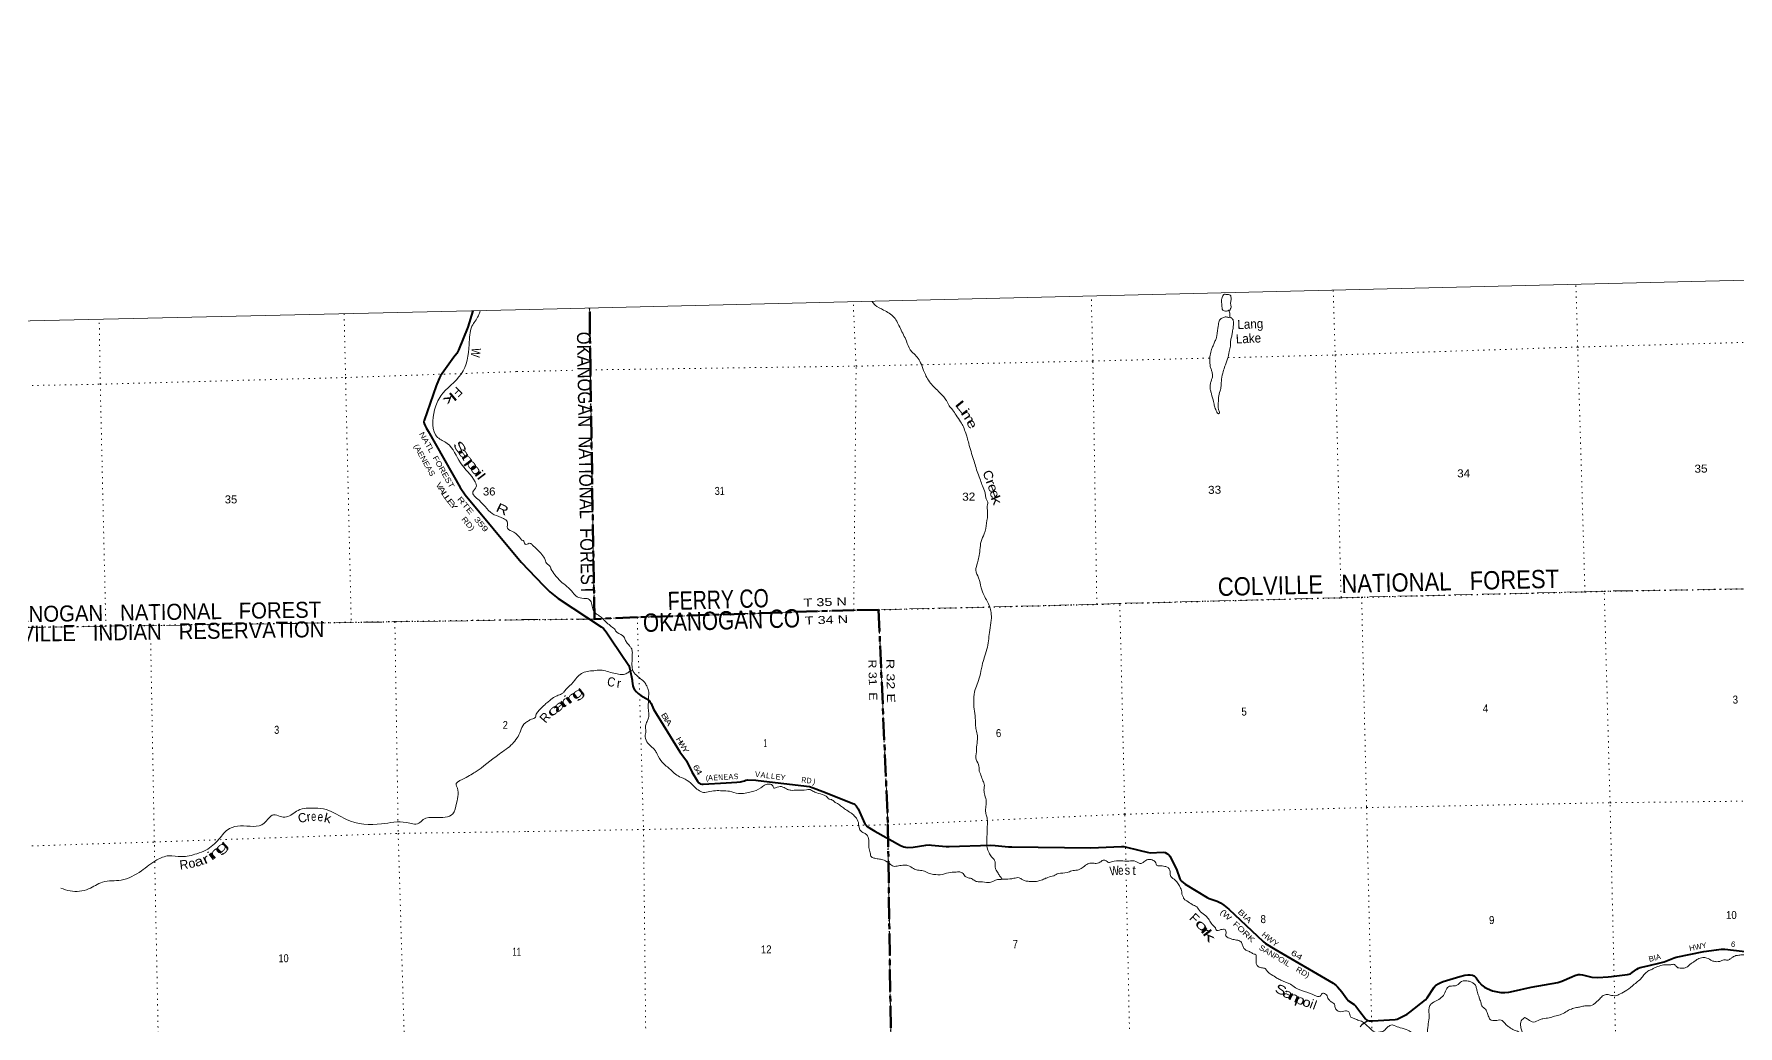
# Model space of a CAD drawing. Header units: feet. Extents: x 489137 to 739700, y 189004 to 379547.
# Drawn here: x 509176 to 546440, y 357853 to 379547 of the extents above; entities that cross this region are included whole.
import ezdxf
from ezdxf.enums import TextEntityAlignment as Align

# ---------------------------------------------------------------- set-up
doc = ezdxf.new("R2010")
doc.units = ezdxf.units.FT
doc.header["$LTSCALE"] = 80
for name, pattern in [('DOT_DASHED', [7.7, 5, -1.2, 0.3, -1.2]), ('DOTTED', [1.5, 0.3, -1.2]), ('LONG_DASH_SHORT_DASH', [9.9, 6, -1.2, 1.5, -1.2])]:
    doc.linetypes.add(name, pattern=pattern)
for name, color, linetype, lineweight in [('11', 7, 'LONG_DASH_SHORT_DASH', 60), ('26', 7, 'Continuous', 40), ('29', 7, 'Continuous', 25), ('39', 7, 'Continuous', 13), ('4', 7, 'Continuous', 13), ('44', 7, 'DOT_DASHED', 13), ('6', 7, 'DOTTED', 25), ('7', 7, 'DOTTED', 13)]:
    doc.layers.add(name, color=color, linetype=linetype, lineweight=lineweight)
for name, color, linetype in [('12', 7, 'Continuous'), ('27', 7, 'Continuous'), ('41', 7, 'Continuous')]:
    doc.layers.add(name, color=color, linetype=linetype)

msp = doc.modelspace()

# ---------------------------------------------------------------- linework, layer by layer
at = {"layer": '11'}
for points in [[(527646.82, 366956.86), (527102.09, 366949.46), (522368.89, 366791.46), (521431.26, 366753.59), (521342.11, 372202.11), (521326.86, 373554.23)], [(527646.82, 366956.86), (527849.66, 362251.86), (527925.65, 356902.05), (528050.36, 351645.48), (528077.96, 346236.74), (528078.76, 346190.26), (528193.71, 341014.63), (528313.02, 335671.96), (528434.47, 327715.85)]]:
    msp.add_lwpolyline(points, dxfattribs=at)
at = {"layer": '26'}
for points in [[(518770.01, 373494.4), (518660.49, 373133.95), (518458.23, 372631.54), (518420.54, 372563.99), (518355.41, 372481.27), (518068.08, 372069.44), (518043.49, 372030.59), (518020.15, 371977.23), (517970.96, 371856.71), (517707.05, 371096.1), (517700.8, 371064.14), (517704.52, 371032.55), (517726.35, 370977.46), (517749.09, 370937.76), (517795.88, 370864.25), (518493.96, 369631.16), (518601.05, 369470.5), (519831.49, 368000.16)], [(519831.49, 368000.16), (520148.22, 367660.51), (520323.26, 367477.9), (520458.46, 367348.26), (520561.62, 367258.03), (520639.83, 367198.4), (521579.27, 366582.22), (521632.37, 366542.51), (521684.94, 366474.08), (521801.21, 366297.4), (522182.52, 365737.37), (522207.78, 365663.02), (522253.5, 365419.06), (522257.23, 365392.59)], [(522257.23, 365392.59), (522271.09, 365294.08), (522285.07, 365249.37), (522303.69, 365219.56), (522349.3, 365163.65), (522391.21, 365124.53), (522445.58, 365083.55), (522565.31, 365014.58), (522615.72, 364981.98), (522635.16, 364960.55), (522646.33, 364945.65), (522669.6, 364906.51), (522724.09, 364783.04), (523295.77, 363847.12), (523446.46, 363652.56), (523563.24, 363409.29), (523685.77, 363204.41), (523714.29, 363173.63), (523745.95, 363151.27), (523779.46, 363141.96), (523811.26, 363140.83), (524313.09, 363169.05), (524547.75, 363181.19), (524625.96, 363188.65), (524714.28, 363216.49), (524745.14, 363225.91), (524783.18, 363235.12), (524961.87, 363228.72), (525013.16, 363223.95), (526136.41, 363086.73), (526217.98, 363063.7), (526429.56, 362982.11), (527101, 362712.99), (527129.52, 362692.9), (527153.73, 362666.81), (527196.62, 362600.73), (527346.29, 362274.98), (527373.47, 362241.97), (527397.68, 362217.75), (527434.92, 362189.8), (527488.34, 362155.02), (527563.76, 362114.05)], [(527563.76, 362114.05), (528123, 361798.5), (528194.93, 361771.15), (528232.87, 361763.1), (528275.7, 361759.37), (528400.67, 361760.68), (528679.79, 361807.82), (528751.09, 361813.93), (528804.56, 361809.68), (528882.26, 361798.83), (529126.4, 361776.56), (529190.96, 361774.28), (530100.63, 361804.09), (530194.82, 361801.24), (530487.4, 361771.28), (530556.86, 361766.83), (532288.06, 361751.34), (532961.27, 361778.91), (533008.42, 361774.28), (533367.19, 361693.35), (533520.52, 361651.3), (533585.33, 361642.62), (533867.54, 361650.93), (533910.65, 361645.72), (533949.76, 361625.22), (533981.42, 361606.59), (534000.04, 361587.95), (534017.4, 361565.34), (534162.69, 361283.95), (534230.84, 361072.59), (534246.78, 361042), (534269.13, 361019.64), (534352.7, 360956.5), (534831.51, 360660.02), (534873.27, 360641.78), (535049.17, 360578.6), (535122.94, 360544.5), (535194.96, 360497.02), (535304.52, 360407.08), (536053.93, 359696.59), (536110.83, 359653.84), (536309.2, 359535.16), (537591.26, 358787.4), (537654.04, 358740.63), (537684.37, 358711), (537778.1, 358600.34), (537885.48, 358442.68), (537920.74, 358403.7), (538048.4, 358319.95), (538082.87, 358286.17), (538174.54, 358171.61), (538292.38, 358008.53), (538314.72, 357988.03), (538340.79, 357971.26), (538372.45, 357961.95), (538450.34, 357961.9), (538940.41, 357991.76), (538984.34, 358002.49), (539205.31, 358109.2), (539267.23, 358152.01), (539606.15, 358425.92), (539646.15, 358467.92), (539795.58, 358703.23), (539835.19, 358744.55), (539881.75, 358776.22), (539945.06, 358806.04), (539992.25, 358823.87), (540355.35, 358930.85)], [(540355.35, 358930.85), (540471.04, 358964.93), (540532.58, 358971.88), (540586.59, 358970.01), (540635, 358960.7), (540670.39, 358947.65), (540687.01, 358934.36), (540716.94, 358902.93), (540782.73, 358810), (540842.64, 358748.28), (540896.46, 358701.92), (540952.51, 358668.16), (541071.69, 358621.58), (541181.55, 358595.49), (541254.2, 358587.72), (541343.56, 358586.17), (541430.16, 358591.77), (541530.26, 358610.11), (541914.69, 358697.94), (542498.58, 358805.53), (542588.43, 358832.14), (542808.14, 358929.09), (542876.14, 358956.99), (542946.9, 358977.49), (542993.26, 358979.01), (543038.15, 358973.76), (543154.87, 358937.91), (543242.98, 358919.73), (543372.81, 358913.42), (543602.57, 358925.34), (543675.01, 358932.77), (544027.89, 358977.5), (544065.13, 358986.81), (544087.97, 358993.8), (544128.45, 359020.35), (544228.33, 359095.83), (544266.25, 359115.38), (544305.35, 359128.42), (544467.71, 359168.38), (544769.6, 359239.4), (544825.83, 359257), (545047.04, 359344.55), (545090.26, 359359.48), (545691.22, 359478.85), (545974.8, 359519.73), (546075.36, 359530.91), (546152.56, 359528.95), (546723.61, 359468.93)]]:
    msp.add_lwpolyline(points, dxfattribs=at)
at = {"layer": '29'}
msp.add_lwpolyline([(538350.15, 357968.51), (538214.76, 357874.08), (538196.3, 357855.61), (538178.35, 357828.01)], dxfattribs=at)
at = {"layer": '39'}
for points in [[(535307.78, 373507.12), (535258.48, 373485.99), (535201.83, 373492.88), (535173.25, 373508.43), (535158.12, 373556.58), (535154.93, 373613.06), (535147.53, 373677.52), (535142.62, 373719.83), (535149.89, 373758.35), (535165.06, 373805.12), (535178.64, 373831.65), (535188.47, 373843.98), (535210.41, 373856.55), (535238.73, 373853.11), (535268.99, 373853.75), (535301.31, 373852.4), (535335.94, 373836.98), (535352.87, 373798.96), (535352.66, 373712.12), (535346.31, 373629.2), (535355.22, 373588.99), (535349.89, 373554.55), (535340.35, 373528.1), (535326.6, 373509.64), (535307.78, 373507.12)], [(518931.75, 373497.31), (518892.14, 373383.2), (518752.87, 373156.44), (518691.46, 372759.39), (518515.61, 372111.95), (518068.97, 371631.49), (517935.02, 371330.86), (518002.54, 370726.01), (518209.83, 370593.81), (518503.13, 370170.62), (518820.5, 369754.11), (518847.52, 369641.57), (518773.42, 369534.54), (518907.27, 369349.92), (519240.31, 369034.9), (519442.32, 368953.1), (519522.8, 368884.39), (519532.51, 368737.04), (519665.89, 368653.5), (519819.68, 368507.77)], [(527502.4, 373699.94), (527568.7, 373621.3), (527756.68, 373510.14), (527984, 373351.35), (528122.3, 373105.87), (528255.18, 372829.98), (528337.8, 372641.89), (528397.77, 372572.47), (528492.49, 372481.57), (528563.64, 372359.88), (528629.74, 372189.62), (528682.69, 372069.56), (528757.96, 371943.92), (528958.17, 371730.03), (529073.69, 371609.27), (529131.86, 371529.72), (529190.69, 371417.87), (529263.14, 371330.54), (529342.27, 371213.05), (529440.19, 371065.67), (529501.04, 370953.86), (529552.27, 370819.64), (529582.48, 370725.36), (529617.53, 370592.82), (529667.58, 370418.18), (529721.62, 370245.65), (529814.66, 369944.69), (529872.4, 369788.39), (529917.29, 369668.17), (529974.94, 369515.9), (529991.12, 369417.29), (530012.64, 369353.12), (530036.09, 369293.03), (530028.69, 369260.57), (530030.29, 369086.93), (530007, 368848.15), (529957.36, 368614.87), (529888.1, 368451.87), (529863.77, 368263.55), (529840.78, 368107.57), (529809.13, 367979.68), (529774.08, 367821.43), (529832.07, 367653.02), (529891.07, 367436.16), (529953.1, 367267.84), (530079.39, 367018.06), (530106.11, 366897.46), (530109.64, 366727.9), (530075.89, 366507.08), (530029.07, 366138.56), (529970.48, 365947.51), (529921.35, 365786.94), (529871.76, 365551.65), (529817.17, 365362.7), (529757.78, 365209.99), (529730, 364993.33), (529736.39, 364783.45), (529760.67, 364586.05), (529766.26, 364414.52), (529788.78, 364301.91), (529811.9, 364161.03), (529793.15, 363995.05), (529784.11, 363847.44), (529781.55, 363679.78), (529841.14, 363531.59), (529847.44, 363422.68), (529872.82, 363366.67), (529915.81, 363240.35), (529958.22, 363142.29), (529950.82, 363012.89), (529969.31, 362900.19), (530000.49, 362759.49), (529989.22, 362621.93), (529989.31, 362520.96), (530013.47, 362426.56), (530027.72, 362323.86), (530020.49, 362186.39), (530016.41, 361994.46), (530011.4, 361846.94), (530028.13, 361722.09), (530074.77, 361614.02), (530130.88, 361536.44), (530184.63, 361474.97), (530195.93, 361319.71), (530217.4, 361257.56), (530271.66, 361171.87), (530317.42, 361106.19), (530338.18, 361078.35), (530342.95, 361058.81)], [(535307.78, 373507.12), (535314.92, 373489.2), (535325.93, 373445), (535330.76, 373406.73), (535329.75, 373358.25), (535329.85, 373353.39)], [(535329.85, 373353.39), (535364.55, 373334.74), (535389.22, 373313.05), (535403.93, 373285.09), (535409.31, 373220.58), (535392.03, 373080.88), (535381.44, 373007.95), (535363.12, 372918.72), (535342.69, 372833.47), (535338.95, 372722.32), (535311.13, 372604.61), (535280.19, 372442.41), (535247.62, 372358.93), (535213.33, 372261.28), (535173.7, 372129.18), (535143.06, 371952.85), (535137.13, 371849.74), (535115.15, 371742.25), (535079.8, 371598.13), (535076.15, 371482.94), (535071.98, 371391.98), (535074.55, 371365.78), (535092.07, 371299.51), (535099.05, 371255.23), (535077.15, 371240.63), (535044.04, 371280.33), (534999.49, 371384.4), (534977.3, 371480.87), (534963.81, 371547.22), (534937.8, 371633.51), (534920.28, 371699.78), (534900.53, 371776.11), (534895.19, 371838.6), (534907.67, 371917.62), (534930.32, 371992.81), (534949.45, 372043.7), (534946, 372112.29), (534930.33, 372186.67), (534906.67, 372256.86), (534892.8, 372341.38), (534893.56, 372401.98), (534892.38, 372458.5), (534897.13, 372521.2), (534909.87, 372588.11), (534924.79, 372646.98), (534961.48, 372726.51), (534994.09, 372807.97), (535028.76, 372887.46), (535043.39, 372960.46), (535052.17, 373023.25), (535062.8, 373094.15), (535071.84, 373144.83), (535080.37, 373219.73), (535091.43, 373270.44), (535120.84, 373311.45), (535152.66, 373334.33), (535194.81, 373345.31), (535228.81, 373360.16), (535265.2, 373356.89), (535299.66, 373349.54), (535329.85, 373353.39)], [(521871.64, 366538.69), (521682.78, 366692.24), (521594.15, 366781.25), (521518.38, 366834.18), (521430.04, 366909.06), (521389.74, 367003.13), (521356.83, 367129.66), (521296.99, 367193.02), (521195.84, 367205.03), (521051.81, 367240.38), (520959.07, 367333.34), (520829.12, 367467.93), (520693.72, 367574.14), (520567.56, 367720.92), (520480.07, 367852.36), (520452.58, 367912.37), (520395.13, 367957.61), (520352.86, 368049.61), (520283.9, 368163.27), (520174.55, 368278.1), (520077.76, 368370.98), (520028.55, 368408.31), (519982.28, 368401.28), (519934.25, 368382.1), (519901.38, 368409.68), (519890.29, 368457.91), (519845.45, 368479.19), (519819.68, 368507.77)], [(528844.98, 361166.13), (528735.38, 361196.14), (528619.26, 361248.22), (528499.91, 361261.87), (528406.36, 361296.25), (528287.97, 361360.41), (528203, 361370.74), (528082.26, 361354.07), (527971.4, 361347.7), (527883.48, 361402.39), (527766.9, 361476.68), (527665.45, 361502.82), (527562.15, 361520.85), (527492.94, 361549.69), (527460.75, 361641.9), (527436.25, 361752.45), (527430.83, 361915.91), (527383.89, 362038.11), (527318.54, 362075.11), (527246.8, 362128.12), (527221.3, 362190.19), (527194.06, 362335.02), (527110.94, 362450.4), (527039.04, 362511.49), (526920.36, 362589.77), (526838.32, 362652.67), (526746.2, 362715.35), (526680.86, 362752.35), (526615.21, 362803.48), (526552.3, 362820.33), (526515.02, 362865.99), (526455.73, 362903.12), (526295.36, 362948.21), (526207.69, 362990.8), (526126.25, 363025.44), (526065.86, 363018.11), (525874.26, 363012.07), (525729.07, 363007), (525653.97, 363027.63), (525554.03, 363078.04), (525426.95, 363075.37), (525356.72, 363055.72), (525321.04, 363121.61), (525233.84, 363141.99), (525147.6, 363115.95), (525070.11, 363057.77), (524862, 362972.63), (524731.38, 362945.65), (524580.17, 362938.43), (524385.47, 362984.83), (524229.85, 362995.69), (524078.43, 362998.57), (523915.54, 362970.92), (523847.17, 362959.38), (523727.35, 362995.24), (523618.59, 363081.8), (523497.14, 363196.38), (523325.68, 363289.71), (523203.17, 363357.82), (523098.15, 363458.6), (522913.16, 363620.3), (522802.51, 363797.71), (522766.74, 363867.64), (522715.1, 363925.11), (522601.8, 364035.82), (522542.29, 364179.97), (522553.89, 364301.38), (522547.46, 364416.35), (522583.86, 364510.01), (522614.45, 364591.42), (522620.26, 364700.6), (522603.4, 364831.5), (522614.92, 364956.95), (522616.69, 365066.03), (522614.25, 365183.11), (522573.7, 365289.29), (522531.72, 365367.16), (522439.22, 365448.01), (522381.69, 365497.29), (522280.49, 365608.25), (522265.57, 365646.31), (522252.55, 365787.39), (522257.26, 365949.04), (522259.48, 366035.93), (522237.63, 366116.24), (522198.21, 366167.92), (522134, 366247.35), (522094.16, 366319.21), (522075.12, 366361.22), (521925.72, 366461.07), (521871.64, 366538.69)], [(519913.81, 364478.66), (519988.24, 364526.16), (520058.13, 364561.96), (520141.93, 364608.14), (520153.15, 364650.79), (520197.91, 364730.48), (520268.97, 364806.7), (520371.94, 364901.75), (520447.29, 364965.94), (520568.58, 365053.3), (520664.56, 365095.7), (520712.56, 365116.91), (520762.19, 365156.32), (520819.26, 365226.18), (520920.25, 365319.17), (520965.64, 365368.59), (521016.74, 365434.29), (521067.93, 365495.94), (521179.21, 365579.06), (521305.67, 365612.01), (521454.69, 365627.25), (521599.81, 365636.36), (521743.95, 365594.96), (521894.02, 365559.74), (522025.61, 365540.29), (522069.98, 365541.23), (522160, 365579.47), (522259.77, 365634.07), (522267.87, 365636.28)], [(509763.49, 360865.47), (509962.29, 360806.02), (510367.25, 360848.69), (510672.62, 360998), (511081.57, 361042.79), (511522.96, 361246.11), (511860.48, 361483.18), (512122.84, 361574.79), (512400.06, 361555.56), (512735.78, 361620.73), (512935.86, 361698.61), (513216.76, 361938.29), (513451.38, 362170.72), (513688.29, 362229.32), (514209.99, 362289.11), (514411.6, 362468.13), (514557.85, 362435.46), (514693.46, 362424.77), (514948.5, 362566.73), (515322.99, 362616.71), (515562.1, 362586.41), (516007.9, 362367.27), (516777.88, 362271.64), (517322.54, 362301.69), (517587.54, 362286.2), (517688.55, 362367.62), (517952.1, 362410.73), (518333.91, 362491.22), (518416.98, 362725.86), (518417.9, 363095.89), (518407.26, 363117.86), (518537.44, 363244.51), (518826.35, 363405.53), (519345.9, 363796.86), (519637.25, 364022.65), (519814.19, 364300.11), (519889.17, 364453.66), (519913.81, 364478.66)], [(535902.12, 359234.39), (535902.75, 359301.04), (535903.3, 359371.73), (535896.41, 359411.97), (535857.78, 359425.3), (535794.54, 359458.3), (535717.04, 359497.06), (535647.62, 359535.99), (535613.96, 359601.92), (535580.04, 359679.97), (535549.15, 359709.61), (535447.7, 359735.75), (535344.24, 359761.85), (535248.25, 359816.38), (535233.67, 359838.28), (535246.95, 359878.95), (535244.01, 359923.32), (535223, 359963.26), (535186.56, 359968.56), (535134.28, 359959.38), (535027.37, 359957.13), (535025.18, 359965.17), (534942.18, 360074.49), (534803.08, 360261.39), (534686.17, 360351.83), (534603.3, 360455.1), (534501.26, 360509.5), (534386.66, 360585.85), (534335.51, 360619.1), (534303.99, 360679.02), (534280.67, 360733.06), (534279.54, 360787.56), (534260.16, 360845.71), (534224.32, 360919.68), (534168.09, 361003.31), (534108.37, 361060.62), (534027.94, 361143.75), (534024.99, 361188.11), (534013.48, 361256.53), (533975.87, 361318.34), (533906.78, 361341.12), (533791.42, 361356.87), (533724.6, 361367.59), (533707.37, 361419.73), (533670.13, 361463.38), (533582.72, 361493.85), (533534.31, 361492.83), (533444.54, 361442.48), (533388.77, 361406.98), (533274.8, 361453.05), (533117.25, 361459.84), (532945.62, 361464.31), (532742.25, 361441.86), (532659.72, 361432.05), (532626.77, 361463.67), (532555.83, 361478.34), (532488.17, 361432.49), (532379.7, 361407.99), (532292.75, 361416.27), (532200.55, 361386.06), (532097.2, 361309.17), (531993.23, 361262.56), (531872.53, 361243.87), (531768.4, 361205.33), (531577.05, 361187.17), (531477.16, 361138.63), (531348.77, 361101.6), (531282.75, 361073.96), (531174.66, 361031.3), (531076.19, 361011.06), (530940.91, 361014.28), (530851.86, 361026.54), (530786.68, 361055.46), (530719.31, 361092.42), (530606.52, 361081.97), (530429.34, 361062.09), (530290.19, 361057.15), (530201.73, 361041.15), (530143.81, 361011.67), (530049.42, 360989.49), (529871.45, 361007.96), (529776.47, 361014.05), (529696.71, 361064.88), (529607.32, 361093.29), (529542.14, 361122.21), (529475.91, 361201.6), (529398.79, 361222.19), (529342.39, 361216.97), (529221.4, 361212.4), (529040.73, 361166.2), (528844.98, 361166.13)], [(541779.53, 358037.16), (541700.36, 357962.8), (541690.94, 357833.36), (541714.98, 357745.01), (541717.71, 357710.74), (541693.84, 357694.08), (541659.17, 357711.53), (541571.54, 357752.09), (541469.51, 357806.49), (541397.81, 357857.49), (541331.96, 357918.71), (541303.05, 357950.41), (541260.01, 357981.82), (541195.5, 357978.44), (541076.57, 357971.91), (541019.67, 357990.91), (540998.7, 358028.83), (540964.45, 358123.03), (540916.04, 358218.94), (540841.91, 358290.08), (540817.99, 358372.38), (540798.71, 358426.5), (540770.84, 358504.67), (540738.32, 358613.03), (540718.57, 358689.36), (540686.8, 358761.39), (540629.43, 358802.59), (540560.26, 358829.41), (540465.2, 358839.53), (540396.82, 358827.99), (540319.62, 358755.69), (540203.17, 358726.99), (540110.67, 358710.92), (540073.14, 358671.76), (540019.18, 358549.46), (539926.38, 358450.58), (539812.7, 358385.59), (539742.9, 358345.75), (539693.85, 358278.08), (539681.46, 358195.03), (539684.98, 358025.47), (539662.2, 357859.4), (539643.71, 357681.3), (539616.9, 357612.08), (539563.02, 357582.68), (539481.91, 357601.17), (539316.33, 357702.7), (539222.32, 357759.28), (539055.69, 357814.35), (538925.58, 357860.08), (538876.79, 357877.23), (538828.67, 357862.08), (538761.18, 357808.16), (538723.65, 357769), (538697.89, 357746.25), (538595.55, 357717.85), (538525.08, 357710.31), (538400.22, 357794.52), (538317.93, 357869.53), (538229.64, 357942.39), (538123.86, 357982.58), (538044.48, 358015.24), (537977.19, 358048.16), (537951.85, 358102.15), (537932.48, 358160.3), (537855.36, 358180.9), (537718.4, 358167.92), (537677.55, 358191.3), (537629.86, 358252.9), (537622.76, 358303.23), (537601.66, 358347.22), (537560.77, 358372.61), (537505.42, 358413.86), (537470.16, 358459.56), (537455.03, 358507.71), (537419.82, 358551.4), (537344.93, 358561.94), (537327.36, 358533.3), (537267.64, 358493.68), (537186.32, 358522.26), (536954.47, 358608.26), (536765.1, 358689.1), (536652.52, 358765.49), (536440.75, 358855.96), (536359.14, 358898.67), (536234.37, 358978.84), (536144.1, 359049.64), (536100.48, 359109.31), (536023.53, 359121.83), (535927.54, 359176.36), (535902.12, 359234.39)], [(550639.75, 359205.15), (550560.6, 359186.91), (550494.2, 359177.43), (550402.37, 359225.99), (550326.14, 359301.13), (550243.69, 359384.21), (550177.5, 359461.58), (550081.77, 359503.99), (549984.44, 359526.18), (549859.54, 359515.48), (549724.97, 359484.38), (549516.4, 359421.44), (549256.17, 359319.04), (549053.74, 359252.18), (548811.42, 359162.28), (548688.66, 359145.56), (548628.73, 359116.03), (548570.4, 359106.73), (548515.47, 359127.79), (548437.94, 359168.57), (548374.77, 359197.53), (548309.84, 359214.34), (548220.87, 359222.57), (548095.85, 359217.92), (547956.66, 359215), (547867.31, 359241.4), (547791.92, 359276.16), (547708.84, 359292.59), (547626.17, 359288.83), (547529.68, 359270.65), (547453.57, 359242.8), (547381.16, 359231.18), (547292.24, 359237.39), (547210.92, 359265.98), (547079.09, 359297.54), (546949.73, 359306.93), (546876.99, 359311.46), (546809.45, 359356.49), (546750.2, 359391.6), (546693.46, 359402.52), (546554.11, 359407.67), (546457.36, 359401.6), (546343.01, 359368.91), (546289.34, 359329.41), (546223.49, 359293.7), (546152.76, 359298.27), (546070.52, 359274.33), (545951.75, 359259.72), (545876.65, 359280.35), (545758.39, 359338.45), (545673.42, 359348.78), (545561.13, 359314.11), (545493.46, 359268.26), (545390, 359197.43), (545354.4, 359162.35), (545264.47, 359120.08), (545173.69, 359118.17), (545129.1, 359127.33), (545090.14, 359156.8), (545038.79, 359200.15), (544970.37, 359190.64), (544812.95, 359191.37), (544684.64, 359150.3), (544618.53, 359126.7), (544558.77, 359089.1), (544494.68, 359065.54), (544415.21, 359005.3), (544354.23, 358929.3), (544174.03, 358763.97), (544009.2, 358635.3), (543865.6, 358553.53), (543757.47, 358512.89), (543646.14, 358528.72), (543561.12, 358541.07), (543473.16, 358500.85), (543402.01, 358428.68), (543308.93, 358343.93), (543253.2, 358306.41), (543094.09, 358290.95), (542999.66, 358270.79), (542909.18, 358254.75), (542798.86, 358222.15), (542675.01, 358160.98), (542553.31, 358093.8), (542430.76, 358067), (542312.5, 358028.16), (542173.6, 358011.11), (542101.49, 357985.36), (541975.33, 357938.28), (541851.06, 357994.24), (541779.53, 358037.16)]]:
    msp.add_spline(points, degree=3, dxfattribs=at)
at = {"layer": '4'}
msp.add_lwpolyline([(489136.84, 372822.34), (519705.79, 373516.18), (550270.46, 374252.07), (580830.76, 375029.99), (611393.28, 375849.96), (641954.65, 376711.97), (672514.8, 377616.02), (703073.68, 378562.1), (733631.22, 379547.32), (739699.91, 195787.95), (708889.59, 194791.66), (678077.93, 193837.75), (647264.99, 192926.23), (616450.81, 192057.09), (585635.48, 191230.33), (554819.03, 190445.97), (524001.53, 189703.99), (493183.04, 189004.41)], close=True, dxfattribs=at)
msp.add_lwpolyline([(489136.84, 372822.34), (519705.79, 373516.18), (550270.46, 374252.07), (580830.76, 375029.99), (611393.28, 375849.96), (641954.65, 376711.97), (672514.8, 377616.02), (703073.68, 378562.1), (733631.22, 379547.32), (739699.91, 195787.95), (708889.59, 194791.66), (678077.93, 193837.75), (647264.99, 192926.23), (616450.81, 192057.09), (585635.48, 191230.33), (554819.03, 190445.97), (524001.53, 189703.99), (493183.04, 189004.41)], close=True, dxfattribs=at)
at = {"layer": '44'}
msp.add_line((519861.08, 366735), (489284.59, 366260.39), dxfattribs=at)
for points in [[(521431.26, 366753.59), (521342.11, 372202.11), (521326.86, 373554.23)], [(550433.72, 367525.6), (548848.68, 367458.81), (548423.17, 367443.81), (543516.82, 367362.95), (543095.35, 367348.04), (537760.13, 367219.8), (532921.32, 367093.92), (532419.2, 367075.29), (527646.82, 366956.86), (527102.09, 366949.46), (522368.89, 366791.46), (521431.26, 366753.59), (519860.95, 366740.74)], [(527646.82, 366956.86), (527849.66, 362251.86), (527925.65, 356902.05), (528050.36, 351645.48), (528050.4, 351629.62), (528078.76, 346190.26), (528193.71, 341014.63), (528313.02, 335671.96), (528434.47, 327715.85)]]:
    msp.add_lwpolyline(points, dxfattribs=at)
at = {"layer": '6'}
for points in [[(521431.26, 366753.59), (521342.11, 372202.11), (521326.86, 373554.23)], [(519860.95, 366740.74), (521431.26, 366753.59), (522368.89, 366791.46), (527102.09, 366949.46), (527646.82, 366956.86), (532419.2, 367075.29), (532921.32, 367093.92), (537760.13, 367219.8), (538209.93, 367231.27), (543095.35, 367348.04), (543516.82, 367362.95), (548423.17, 367443.81), (548848.68, 367458.81), (550433.72, 367525.6)], [(519861.08, 366735), (517067.03, 366691.63), (516112.3, 366676.81), (511719.03, 366608.62), (510745.48, 366593.51), (506410.12, 366526.21), (505437.54, 366511.12), (501024.03, 366442.61), (500080.52, 366427.97), (495712.75, 366360.17), (494690.09, 366344.29), (490321.87, 366274.28), (489364.38, 366260.41), (489284.59, 366260.39)], [(528434.47, 327715.85), (528394.05, 330352.44), (528312.84, 335665.74), (528193.71, 341014.63), (528078.76, 346190.26), (528050.4, 351629.62), (527925.65, 356902.05), (527849.66, 362251.86), (527646.82, 366956.86)]]:
    msp.add_lwpolyline(points, dxfattribs=at)
at = {"layer": '7'}
for p, q in [((519734.1, 372164.32), (520998.33, 372194.03)), ((511719.71, 366571.78), (511719.03, 366608.62))]:
    msp.add_line(p, q, dxfattribs=at)
for points in [[(532419.2, 367075.29), (532332.69, 372396.65), (532297.14, 373814.31)], [(537590.01, 373941.74), (537633.54, 372528.2), (537760.13, 367219.8)], [(543095.35, 367348.04), (542935.51, 372702.18), (542896.96, 374070.77)], [(515957.01, 373428.9), (515988.49, 372033.41), (516112.3, 366676.81)], [(527102.09, 366949.46), (527154.57, 372283.83), (527090.85, 373690.21)], [(510745.48, 366593.51), (510622.85, 371888.63), (510601.48, 373306.4)], [(535287.32, 372469.97), (537633.54, 372528.2), (542935.51, 372702.18), (548217.86, 372849.5), (550300.81, 372892.79)], [(521306.05, 372201.26), (521342.11, 372202.11), (527154.57, 372283.83), (532332.69, 372396.65), (534892.41, 372460.18)], [(489322.05, 371467.3), (494697.21, 371553.68), (500003.59, 371644.39), (505292.51, 371787.21), (510622.85, 371888.63), (515982.38, 372035.28), (519734.1, 372164.32)], [(533055.49, 361364.09), (533031.36, 362483.9), (532921.32, 367093.92)], [(538209.93, 367231.27), (538319.81, 362629.32), (538446.4, 357224), (538563.37, 351990.12), (538653.4, 346596.14), (538800.63, 341265.97), (538935.71, 335937.56), (539030.41, 330610.32), (539081.31, 327971.08)], [(544412.4, 328100.79), (544383.7, 330742.97), (544272.65, 336079.96), (544147.82, 341400.51), (543996.1, 346752.8), (543883.04, 352089.75), (543768.97, 357378.22), (543643.38, 362735.1), (543516.82, 367362.95)], [(517067.03, 366691.63), (517138.54, 362064.48), (517297.72, 356783.33), (517327.2, 354388.26)], [(522368.89, 366791.46), (522505.83, 362149.69), (522562.57, 356803.48), (522672.4, 351525.03), (522781.81, 346169.83), (522889.66, 340889.31), (523018.86, 335552.7), (523109.43, 330229.41), (523144.11, 327590.93)], [(512502.68, 327343.39), (512460.72, 329932.78), (512303.1, 335232.17), (512140.85, 340555.71), (512127.38, 345907.3), (511948.44, 351333.53), (511910.28, 356621.81), (511806.3, 361876.07), (511725.93, 366234.35)], [(519969.39, 362104.47), (522505.83, 362149.69), (527849.66, 362251.86), (533031.36, 362483.9), (538319.81, 362629.32), (543643.38, 362735.1), (548975.95, 362796.64), (550549.43, 362853.07)], [(495824.79, 361513.41), (501139.99, 361574.01), (506491.79, 361706.31), (511806.3, 361876.07), (517138.54, 362064.48), (519969.39, 362104.47)], [(533758.17, 327842.83), (533711.45, 330476.37), (533623.1, 335789.6), (533465.28, 341143.79), (533316.88, 346433.55), (533269.46, 351816.3), (533148.12, 357066.25), (533061.59, 361081.2)]]:
    msp.add_lwpolyline(points, dxfattribs=at)

# ---------------------------------------------------------------- texts
at = {"layer": '12'}
for s, width, p in [('FERRY CO', 0.8, (523040.02, 366945.76)), ('OKANOGAN CO', 0.85, (522498.67, 366469.13))]:
    msp.add_text(s, height=400, rotation=1.751, dxfattribs=dict(at, width=width)).set_placement(p)
at = {"layer": '27'}
for s, rotation, width, p in [('NATL  FOREST', 299.515, 1.2, (517592.45, 370803.09)), ('(AENEAS', 299.515, 1.1, (517469.28, 370535.44)), ('RTE  359', 309.924, 1.4, (518421.15, 369371.09)), ('RD)', 309.924, 1.2, (518515.46, 368930.43)), ('(W  FORK', 316.527, 1.3, (535106.85, 360331.28)), ('BIA', 316.527, 1.35, (535490.58, 360333.43)), ('SANPOIL', 329.109, 1.1, (535954.23, 359531.65)), ('HWY', 321.527, 1.1, (536011.22, 359830.22)), ('HWY', 11.235, 0.9, (545386.59, 359490.62)), ('64', 327.247, 1.45, (536650.5, 359423.32)), ('RD)', 329.747, 1.1, (536759.63, 359055.91))]:
    msp.add_text(s, height=120, rotation=rotation, dxfattribs=dict(at, width=width)).set_placement(p)
for s, rotation, width, p in [('V', 298.015, 1.35, (517988.84, 369642.57)), ('A', 302.186, 1.45, (518049.53, 369542.45)), ('L', 303.186, 1.65, (518114.65, 369441.98)), ('L', 306.424, 1.75, (518177.99, 369353.44)), ('E', 308.424, 1.6, (518247.32, 369266.12)), ('Y', 308.424, 1.6, (518311.97, 369187.74)), ('B', 301.417, 1.4, (522920.2, 364596.29)), ('A', 301.417, 1.45, (523000.96, 364464.05)), ('H', 301.417, 1.2, (523242.55, 364068.53)), ('W', 301.417, 1.05, (523304.13, 363967.73)), ('Y', 301.417, 1.4, (523367.66, 363863.72)), ('6', 295.643, 1.45, (523609.1, 363475.49)), ('4', 300.882, 1.55, (523663, 363378.87)), ('A', 3.219, 0.8, (523971.71, 363219.96)), ('E', 3.219, 0.75, (524086.34, 363226.41)), ('N', 3.219, 0.7, (524194.35, 363232.47)), ('E', 3.219, 0.75, (524307.09, 363238.82)), ('A', 2.962, 0.8, (524417.06, 363244.52)), ('S', 2.962, 0.75, (524531.71, 363250.45)), ('V', 354.687, 0.85, (524992.82, 363296.14)), ('A', 353.035, 0.85, (525112.93, 363282.28)), ('L', 353.035, 0.9, (525224.08, 363268.71)), ('L', 353.035, 0.9, (525331, 363255.65)), ('E', 353.035, 0.85, (525440.73, 363242.23)), ('Y', 353.035, 0.85, (525548.6, 363229.06)), ('R', 353.035, 0.75, (526005.83, 363173.21)), ('D', 353.035, 0.75, (526118.38, 363159.46))]:
    msp.add_text(s, height=120, rotation=rotation, dxfattribs=dict(at, width=width)).set_placement(p, align=Align.CENTER)
for s, rotation, p in [('I', 301.417, (522959.84, 364531.37)), ('(', 3.219, (523897.66, 363215.8)), (')', 344.234, (526221.27, 363135.5))]:
    msp.add_text(s, height=120, rotation=rotation, dxfattribs=at).set_placement(p, align=Align.CENTER)
for s, rotation, p in [('6', 354, (546283.16, 359585.61)), ('BIA', 13.827, (544505.12, 359252.72))]:
    msp.add_text(s, height=120, rotation=rotation, dxfattribs=at).set_placement(p)
at = {"layer": '41', "width": 0.95}
for s, p in [('Lang', (535497.47, 373093.13)), ('Lake', (535464.82, 372778.59))]:
    msp.add_text(s, height=200, rotation=2.669, dxfattribs=at).set_placement(p)
at = {"layer": '41'}
for s, rotation, width, p in [('W', 261.863, 0.8, (518738.75, 372593.78)), ('k', 219.921, 2.05, (518212.65, 371645.7)), ('L', 309.497, 1.9, (529388.22, 371336.02)), ('i', 308.171, 1.6, (529461.83, 371223.48)), ('m', 303.5, 1.35, (529522.89, 371121.9)), ('e', 296.176, 1.35, (529599.46, 370980.32)), ('S', 304.69, 1.65, (518407.14, 370449.32)), ('a', 304.76, 1.75, (518501.43, 370313.39)), ('n', 304.76, 1.75, (518583.86, 370198.37)), ('p', 307.394, 1.85, (518679.42, 370076.56)), ('o', 307.394, 1.7, (518762.14, 369963.51)), ('i', 307.22, 1.55, (518828.54, 369875.79)), ('l', 307.22, 1.5, (518879.02, 369809.33)), ('C', 290.697, 1.1, (529953.26, 369865.92)), ('r', 290.481, 1.35, (530007.09, 369713.54)), ('e', 290.722, 1.2, (530054.48, 369588.28)), ('e', 287.507, 1.15, (530093.21, 369460.24)), ('k', 292.165, 1.45, (530130.88, 369318.73)), ('R', 334.93, 1.35, (519376.54, 369064.96)), ('g', 38.163, 1.9, (521120.98, 365057.14)), ('C', 350.03, 0.9, (521782.41, 365279.73)), ('o', 42.276, 1.9, (520598.1, 364688.36)), ('a', 39.936, 1.9, (520714.53, 364774.03)), ('r', 37.804, 1.95, (520821.83, 364851.3)), ('i', 36.314, 1.55, (520904.82, 364908.44)), ('n', 36.505, 1.8, (520991.17, 364967.44)), ('e', 1.058, 0.75, (515292.88, 362338.6)), ('e', 355.54, 0.8, (515431.08, 362330.5)), ('k', 347.052, 1.15, (515576.49, 362299.46)), ('g', 42.584, 2.05, (513330.73, 361690.22)), ('a', 20.259, 1.3, (512809.99, 361359.03)), ('r', 25.237, 1.5, (512970.65, 361413.4)), ('i', 36.721, 1.55, (513099.86, 361491.81)), ('n', 40.908, 1.95, (513200.65, 361575.47)), ('W', 6.956, 0.8, (532814.74, 361149.93)), ('e', 3.507, 0.8, (532947.91, 361159.56)), ('s', 359.879, 0.9, (533087.61, 361162.12)), ('o', 318.715, 1.85, (534649.31, 359980.03)), ('r', 311.408, 2.1, (534732.08, 359863.55)), ('k', 307.238, 1.95, (534798.61, 359769.95)), ('S', 336.894, 1.35, (536405.59, 358553.19)), ('a', 333.511, 1.45, (536556.43, 358467.11)), ('n', 335.698, 1.4, (536693.13, 358397.48)), ('p', 338.068, 1.35, (536833.75, 358331.52)), ('o', 339.576, 1.2, (536977.97, 358276.38))]:
    msp.add_text(s, height=200, rotation=rotation, dxfattribs=dict(at, width=width)).set_placement(p, align=Align.CENTER)
for s, rotation, p in [('F', 224.746, (518367.42, 371792.78)), ('r', 352.952, (521955.07, 365246.73)), ('R', 48.777, (520425.37, 364534.25)), ('C', 12.538, (515064.84, 362309.79)), ('r', 8.77, (515194.13, 362328.99)), ('R', 6.691, (512465.49, 361282.54)), ('o', 13.259, (512646.26, 361315.37)), ('t', 357.272, (533229.58, 361157.08)), ('F', 316.644, (534486.32, 360138.23)), ('i', 339.721, (537084.82, 358239.06)), ('l', 339.804, (537155.34, 358214.01))]:
    msp.add_text(s, height=200, rotation=rotation, dxfattribs=at).set_placement(p, align=Align.CENTER)
at = {"layer": '44'}
for s, height, rotation, width, p in [('OKANOGAN  NATIONAL  FOREST', 300, 270.911, 0.9, (521048.05, 373034.38)), ('COLVILLE   NATIONAL   FOREST', 400, 1.388, 0.9, (535069.93, 367256.21)), ('OKANOGAN   NATIONAL   FOREST', 350, 0.889, 0.95, (508120.1, 366671.83)), ('COLVILLE   INDIAN   RESERVATION', 350, 0.889, 0.95, (507967.66, 366241.45))]:
    msp.add_text(s, height=height, rotation=rotation, dxfattribs=dict(at, width=width)).set_placement(p)
at = {"layer": '6'}
for s, rotation, width, p in [('T 35 N', 1.716, 1.35, (526006.41, 367023.42)), ('T 34 N', 2.216, 1.35, (526034.94, 366629.62)), ('R 31  E', 271.398, 1.15, (527421.29, 365864.12)), ('R 32 E', 271.398, 1.35, (527811.52, 365879.52))]:
    msp.add_text(s, height=175, rotation=rotation, dxfattribs=dict(at, width=width)).set_placement(p)
at = {"layer": '7'}
for s, width, p in [('35', 1.1, (545491.13, 369952.92)), ('33', 1.1, (534853.26, 369489.14)), ('34', 1.1, (540300.69, 369849.95)), ('31', 0.85, (524062.93, 369466.42)), ('32', 1.1, (529476.1, 369339.83)), ('4', 0.9, (540863.08, 364708.81)), ('3', 0.9, (546326.76, 364902.39)), ('5', 0.9, (535582.65, 364640.24)), ('1', 0.45, (525132.23, 363951.66)), ('6', 0.9, (530213.32, 364169.47)), ('10', 0.9, (546181.59, 360189.33)), ('8', 0.9, (536001.08, 360101.07)), ('9', 0.9, (540998.1, 360080.19)), ('12', 0.9, (525072.79, 359437.02)), ('7', 0.9, (530579.81, 359552.71))]:
    msp.add_text(s, height=175, rotation=1, dxfattribs=dict(at, width=width)).set_placement(p)
for s, width, p in [('35', 1.05, (513346.26, 369281.8)), ('36', 1.05, (518992.54, 369455.21)), ('2', 0.85, (519426.28, 364346.05)), ('3', 0.85, (514426.56, 364242.52)), ('10', 0.85, (514521.76, 359246.04)), ('11', 0.65, (519638.74, 359388.15))]:
    msp.add_text(s, height=175, dxfattribs=dict(at, width=width)).set_placement(p)

doc.saveas('drawing.dxf')
